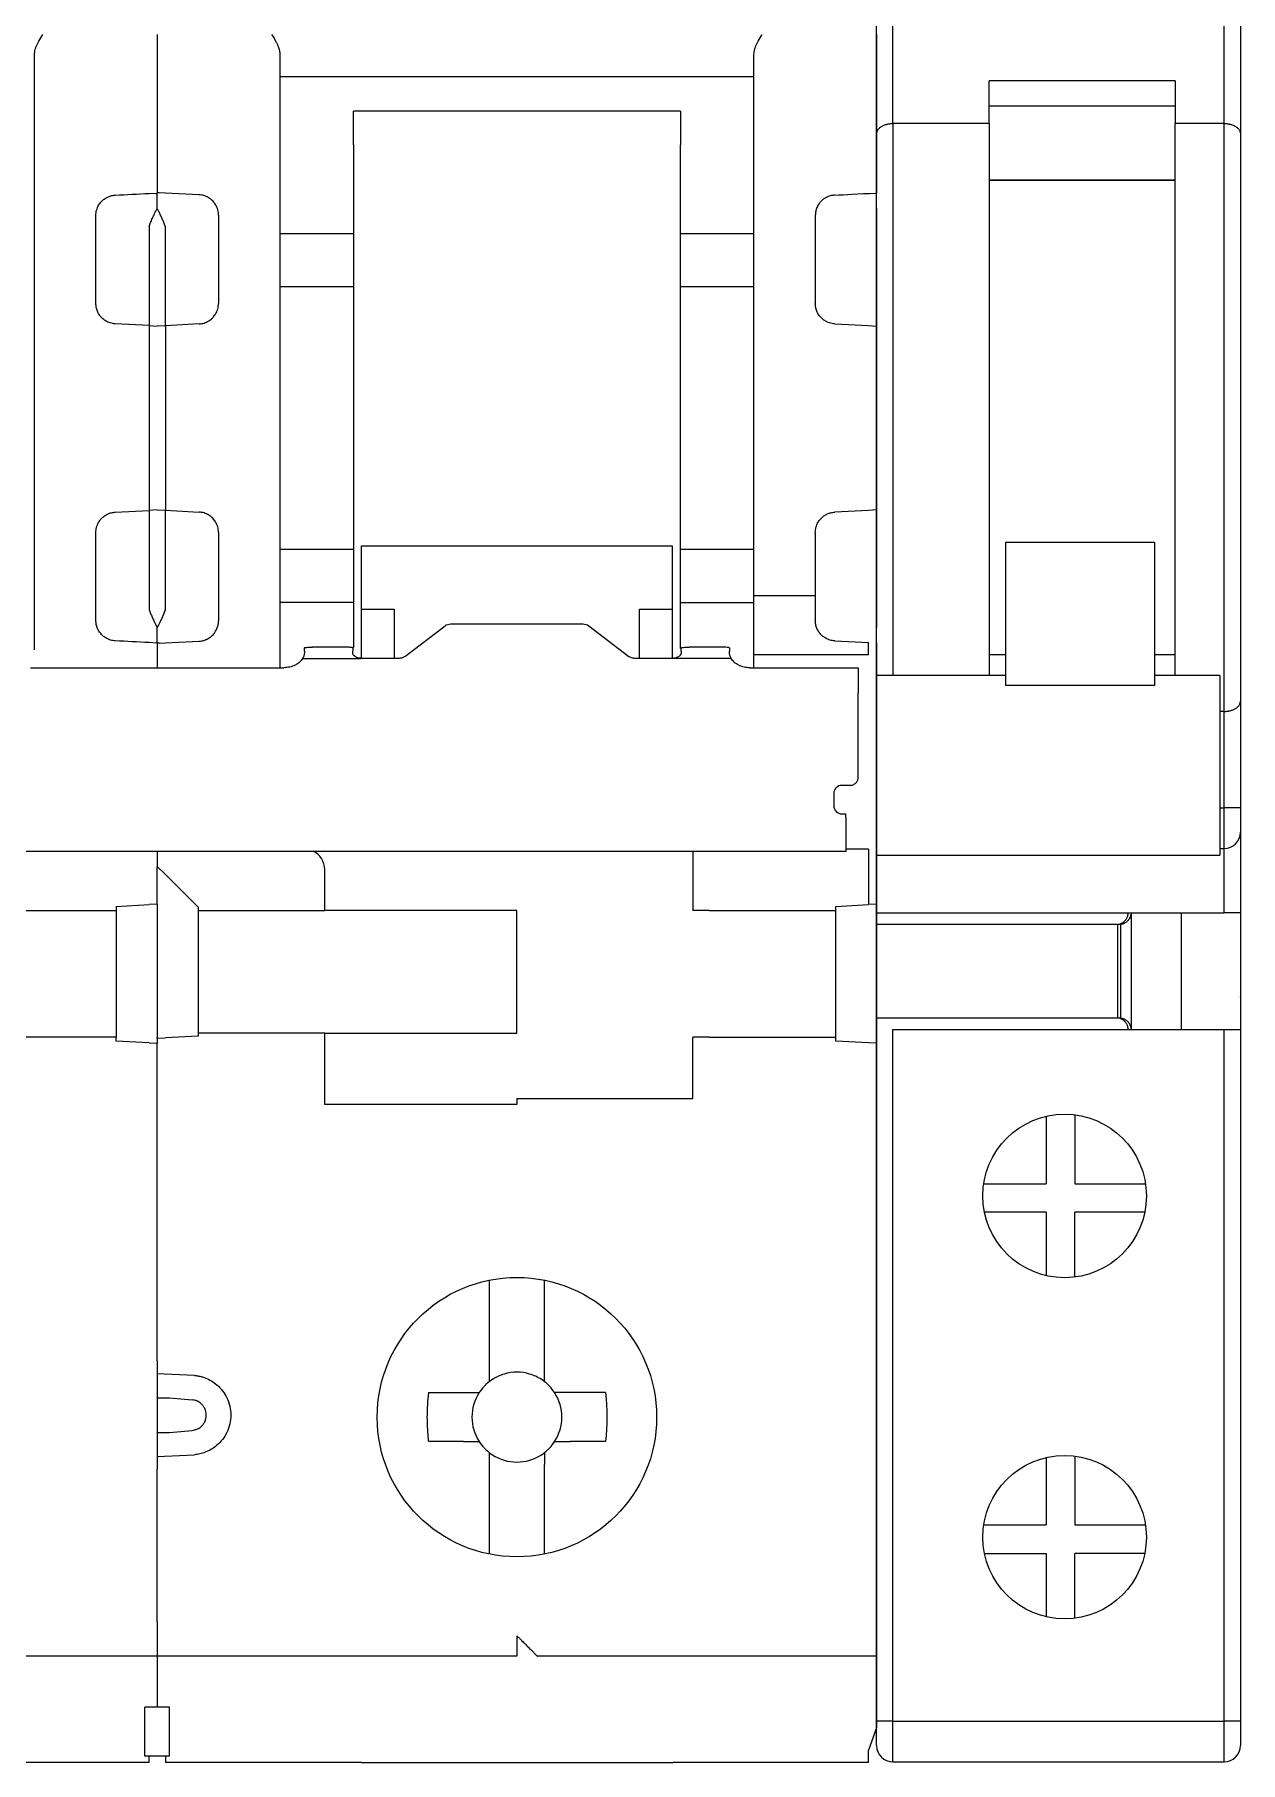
# Model space of a CAD drawing. Header units: millimetres. Extents: x 1359 to 3577, y 1336 to 3557.
# Drawn here: x 2774.3 to 2803.8, y 2687.53 to 2729.81 of the extents above; entities that cross this region are included whole.
import ezdxf

# ---------------------------------------------------------------- set-up
doc = ezdxf.new("R2010")
doc.units = ezdxf.units.MM
doc.layers.add('000-PI-Oprema', color=30, linetype='Continuous', lineweight=5)

msp = doc.modelspace()

# ---------------------------------------------------------------- linework, layer by layer
at = {"layer": '000-PI-Oprema', "color": 0, "linetype": 'ByBlock', "lineweight": 0}
for p, q in [((2794.903, 2727.383), (2794.903, 2753.994)), ((2795.303, 2727.638), (2795.303, 2753.994)), ((2803.403, 2727.638), (2803.403, 2753.994)), ((2803.803, 2753.994), (2803.803, 2727.383)), ((2803.803, 2753.994), (2803.803, 2727.383)), ((2797.653, 2727.638), (2797.653, 2728.679)), ((2802.203, 2728.679), (2797.653, 2728.679)), ((2802.203, 2728.679), (2802.203, 2727.638)), ((2802.203, 2728.063), (2797.653, 2728.063)), ((2794.903, 2714.134), (2794.903, 2727.383)), ((2797.653, 2727.638), (2795.303, 2727.638)), ((2795.303, 2727.638), (2795.303, 2714.134)), ((2797.653, 2727.638), (2797.653, 2714.134)), ((2803.403, 2727.638), (2802.203, 2727.638)), ((2802.203, 2714.134), (2802.203, 2727.638)), ((2803.403, 2713.25), (2803.403, 2727.638)), ((2803.803, 2727.383), (2803.803, 2713.505)), ((2802.203, 2726.25), (2797.653, 2726.25)), ((2802.203, 2726.244), (2797.653, 2726.244)), ((2800.303, 2726.25), (2800.303, 2726.244)), ((2798.053, 2717.385), (2798.053, 2713.887)), ((2801.703, 2717.385), (2798.053, 2717.385)), ((2801.703, 2717.385), (2801.703, 2713.887)), ((2797.653, 2714.644), (2798.053, 2714.644)), ((2798.053, 2714.638), (2797.653, 2714.638)), ((2801.703, 2714.644), (2802.203, 2714.644)), ((2802.203, 2714.638), (2801.703, 2714.638)), ((2794.903, 2688.544), (2794.903, 2714.133)), ((2798.053, 2714.133), (2794.903, 2714.133)), ((2801.703, 2713.887), (2798.053, 2713.887)), ((2803.303, 2714.133), (2801.703, 2714.133)), ((2803.303, 2714.133), (2803.303, 2709.733)), ((2803.803, 2713.505), (2803.803, 2710.894)), ((2803.403, 2713.25), (2803.303, 2713.25)), ((2803.403, 2710.894), (2803.403, 2713.25)), ((2803.303, 2710.894), (2803.403, 2710.894)), ((2803.803, 2710.894), (2803.403, 2710.894)), ((2803.403, 2709.894), (2803.403, 2710.894)), ((2803.803, 2710.894), (2803.803, 2710.294)), ((2803.803, 2710.294), (2803.803, 2708.319)), ((2794.903, 2709.733), (2803.303, 2709.733)), ((2803.303, 2709.894), (2803.403, 2709.894)), ((2803.403, 2708.319), (2803.403, 2709.894)), ((2794.903, 2708.319), (2803.403, 2708.319)), ((2801.129, 2708.319), (2801.129, 2705.469)), ((2802.351, 2708.319), (2802.351, 2705.469)), ((2802.353, 2708.319), (2802.353, 2705.469)), ((2803.803, 2708.319), (2803.403, 2708.319)), ((2803.803, 2708.319), (2803.803, 2705.469)), ((2794.903, 2708.044), (2800.796, 2708.044)), ((2800.796, 2708.044), (2800.867, 2708.044)), ((2800.796, 2708.044), (2800.796, 2705.744)), ((2800.867, 2708.044), (2800.867, 2705.744)), ((2800.882, 2708.044), (2800.867, 2708.044)), ((2800.796, 2705.744), (2794.903, 2705.744)), ((2800.867, 2705.744), (2800.796, 2705.744)), ((2800.882, 2705.744), (2800.867, 2705.744)), ((2795.303, 2705.469), (2803.403, 2705.469)), ((2795.303, 2688.544), (2795.303, 2705.469)), ((2803.403, 2705.469), (2803.803, 2705.469)), ((2803.403, 2688.544), (2803.403, 2705.469)), ((2803.803, 2705.469), (2803.803, 2688.544)), ((2799.052, 2703.342), (2799.052, 2701.694)), ((2799.752, 2703.378), (2799.752, 2701.694)), ((2797.526, 2701.694), (2799.052, 2701.694)), ((2799.752, 2701.694), (2801.481, 2701.694)), ((2799.052, 2700.994), (2797.544, 2700.994)), ((2799.052, 2700.994), (2799.052, 2699.445)), ((2799.752, 2699.41), (2799.752, 2700.994)), ((2801.463, 2700.994), (2799.752, 2700.994)), ((2799.052, 2694.992), (2799.052, 2693.344)), ((2799.752, 2695.028), (2799.752, 2693.344)), ((2797.526, 2693.344), (2799.052, 2693.344)), ((2799.752, 2693.344), (2801.481, 2693.344)), ((2797.544, 2692.644), (2799.052, 2692.644)), ((2799.052, 2692.644), (2799.052, 2691.095)), ((2799.752, 2691.06), (2799.752, 2692.644)), ((2801.463, 2692.644), (2799.752, 2692.644)), ((2794.903, 2687.944), (2794.903, 2688.544)), ((2795.303, 2688.544), (2794.903, 2688.544)), ((2795.303, 2688.544), (2803.403, 2688.544)), ((2795.303, 2687.544), (2795.303, 2688.544)), ((2803.803, 2688.544), (2803.403, 2688.544)), ((2803.403, 2687.544), (2803.403, 2688.544)), ((2803.803, 2688.544), (2803.803, 2687.944)), ((2795.303, 2687.544), (2803.403, 2687.544))]:
    msp.add_line(p, q, dxfattribs=at)
at = {"layer": '000-PI-Oprema', "color": 0, "lineweight": 0}
for p, q in [((2777.303, 2729.814), (2777.303, 2728.572)), ((2777.303, 2728.572), (2777.303, 2725.939)), ((2791.903, 2728.783), (2780.303, 2728.783)), ((2782.103, 2727.113), (2782.103, 2727.937)), ((2790.103, 2727.937), (2782.103, 2727.937)), ((2790.103, 2727.937), (2790.103, 2727.113)), ((2782.103, 2727.113), (2782.103, 2724.948)), ((2790.103, 2724.948), (2790.103, 2727.113)), ((2777.103, 2725.928), (2777.284, 2725.937)), ((2777.349, 2725.938), (2777.32, 2725.939)), ((2777.503, 2725.933), (2777.349, 2725.938)), ((2778.329, 2725.892), (2777.503, 2725.935)), ((2778.329, 2725.892), (2778.329, 2725.886)), ((2794.903, 2725.555), (2794.903, 2722.681)), ((2777.103, 2725.119), (2777.103, 2722.692)), ((2777.503, 2722.69), (2777.503, 2725.121)), ((2780.303, 2724.948), (2782.103, 2724.948)), ((2782.103, 2724.948), (2782.103, 2723.637)), ((2790.103, 2723.637), (2790.103, 2724.948)), ((2790.103, 2724.948), (2791.903, 2724.948)), ((2782.103, 2723.637), (2780.303, 2723.637)), ((2782.103, 2723.637), (2782.103, 2717.225)), ((2790.103, 2717.225), (2790.103, 2723.637)), ((2791.903, 2723.637), (2790.103, 2723.637)), ((2777.103, 2722.692), (2776.277, 2722.735)), ((2777.103, 2722.692), (2777.303, 2722.681)), ((2777.503, 2722.69), (2777.303, 2722.679)), ((2778.329, 2722.733), (2777.503, 2722.69)), ((2793.877, 2722.735), (2794.703, 2722.692)), ((2794.703, 2722.692), (2794.903, 2722.681)), ((2776.277, 2718.128), (2777.103, 2718.171)), ((2777.303, 2718.181), (2777.103, 2718.171)), ((2777.103, 2718.171), (2777.103, 2715.743)), ((2777.303, 2718.183), (2777.503, 2718.173)), ((2777.503, 2718.173), (2778.329, 2718.129)), ((2777.503, 2715.741), (2777.503, 2718.173)), ((2794.703, 2718.171), (2793.877, 2718.128)), ((2794.903, 2718.181), (2794.703, 2718.171)), ((2794.903, 2718.181), (2794.903, 2717.008)), ((2780.303, 2717.225), (2782.103, 2717.225)), ((2782.103, 2717.225), (2782.103, 2715.915)), ((2782.303, 2715.751), (2782.303, 2717.302)), ((2782.303, 2717.302), (2789.903, 2717.302)), ((2789.903, 2717.302), (2789.903, 2715.751)), ((2790.103, 2717.303), (2790.098, 2717.303)), ((2790.103, 2715.915), (2790.103, 2717.225)), ((2790.103, 2717.225), (2791.903, 2717.225)), ((2782.103, 2715.915), (2780.303, 2715.915)), ((2782.103, 2715.915), (2782.103, 2714.811)), ((2790.103, 2714.79), (2790.103, 2715.915)), ((2790.103, 2715.915), (2791.903, 2715.915)), ((2793.403, 2716.081), (2791.903, 2716.081)), ((2782.303, 2715.751), (2783.103, 2715.751)), ((2782.303, 2714.549), (2782.303, 2715.751)), ((2783.103, 2715.751), (2783.103, 2714.549)), ((2789.103, 2715.751), (2789.903, 2715.751)), ((2789.103, 2714.549), (2789.103, 2715.751)), ((2789.903, 2715.751), (2789.903, 2714.549)), ((2783.362, 2714.594), (2784.345, 2715.347)), ((2784.486, 2715.392), (2787.72, 2715.392)), ((2787.862, 2715.347), (2788.845, 2714.594)), ((2777.284, 2714.925), (2777.103, 2714.935)), ((2777.303, 2714.924), (2777.303, 2714.32)), ((2777.349, 2714.924), (2777.503, 2714.929)), ((2777.503, 2714.927), (2778.329, 2714.97)), ((2777.503, 2714.929), (2777.503, 2714.927)), ((2780.303, 2714.602), (2780.303, 2714.32)), ((2780.903, 2714.726), (2780.903, 2714.804)), ((2781.886, 2714.822), (2781.103, 2714.822)), ((2782.086, 2714.804), (2782.086, 2714.726)), ((2790.12, 2714.726), (2790.12, 2714.804)), ((2791.103, 2714.822), (2790.32, 2714.822)), ((2791.303, 2714.804), (2791.303, 2714.726)), ((2791.903, 2714.331), (2791.903, 2714.754)), ((2794.703, 2714.635), (2791.903, 2714.635)), ((2793.877, 2714.978), (2794.703, 2714.935)), ((2774.203, 2714.32), (2780.403, 2714.32)), ((2780.861, 2714.549), (2782.286, 2714.549)), ((2783.22, 2714.549), (2782.286, 2714.549)), ((2789.92, 2714.549), (2788.986, 2714.549)), ((2791.345, 2714.549), (2789.92, 2714.549)), ((2791.803, 2714.32), (2794.453, 2714.32)), ((2794.453, 2714.32), (2794.453, 2713.707)), ((2794.453, 2711.641), (2794.453, 2713.05)), ((2793.853, 2711.242), (2793.853, 2710.944)), ((2794.253, 2711.442), (2794.053, 2711.442)), ((2794.903, 2711.048), (2794.903, 2710.881)), ((2794.053, 2710.744), (2794.153, 2710.744)), ((2794.153, 2710.655), (2794.153, 2710.744)), ((2794.903, 2710.731), (2794.903, 2708.534)), ((2764.553, 2709.834), (2790.053, 2709.834)), ((2777.303, 2709.834), (2777.303, 2709.457)), ((2790.053, 2709.833), (2794.154, 2709.833)), ((2790.403, 2709.833), (2790.403, 2708.381)), ((2794.703, 2709.881), (2794.153, 2709.881)), ((2794.703, 2709.881), (2794.703, 2708.523)), ((2777.303, 2709.457), (2777.503, 2709.257)), ((2777.303, 2708.534), (2777.303, 2709.457)), ((2777.503, 2709.257), (2778.303, 2708.457)), ((2781.403, 2708.381), (2781.403, 2709.381)), ((2773.203, 2708.381), (2776.303, 2708.381)), ((2776.303, 2708.481), (2777.103, 2708.523)), ((2776.303, 2708.481), (2776.303, 2708.381)), ((2776.303, 2708.381), (2776.303, 2705.281)), ((2777.303, 2708.534), (2777.103, 2708.523)), ((2777.303, 2708.534), (2777.303, 2705.281)), ((2778.303, 2708.457), (2778.303, 2708.381)), ((2778.303, 2708.381), (2781.403, 2708.381)), ((2778.303, 2708.381), (2778.303, 2705.381)), ((2781.803, 2708.381), (2781.403, 2708.381)), ((2786.103, 2708.381), (2781.803, 2708.381)), ((2786.103, 2705.381), (2786.103, 2708.381)), ((2790.803, 2708.381), (2790.403, 2708.381)), ((2790.803, 2708.381), (2793.903, 2708.381)), ((2793.903, 2708.481), (2794.703, 2708.523)), ((2793.903, 2708.381), (2793.903, 2708.481)), ((2793.903, 2705.281), (2793.903, 2708.381)), ((2794.903, 2708.534), (2794.703, 2708.523)), ((2794.903, 2708.534), (2794.903, 2705.129)), ((2803.808, 2706.268), (2803.803, 2706.273)), ((2794.908, 2706.081), (2794.903, 2706.081)), ((2776.303, 2705.281), (2773.203, 2705.281)), ((2776.303, 2705.181), (2776.303, 2705.281)), ((2777.303, 2705.253), (2777.303, 2705.281)), ((2778.303, 2705.305), (2777.503, 2705.263)), ((2778.303, 2705.381), (2778.303, 2705.305)), ((2781.403, 2705.381), (2778.303, 2705.381)), ((2781.403, 2703.631), (2781.403, 2705.381)), ((2781.403, 2705.381), (2781.803, 2705.381)), ((2781.803, 2705.381), (2786.103, 2705.381)), ((2790.803, 2705.281), (2790.403, 2705.281)), ((2790.403, 2703.781), (2790.403, 2705.281)), ((2790.803, 2705.281), (2793.903, 2705.281)), ((2793.903, 2705.181), (2793.903, 2705.281)), ((2777.103, 2705.139), (2776.303, 2705.181)), ((2777.103, 2705.139), (2777.303, 2705.129)), ((2777.303, 2705.253), (2777.503, 2705.263)), ((2777.303, 2705.253), (2777.303, 2705.129)), ((2777.303, 2697.358), (2777.303, 2705.129)), ((2794.703, 2705.139), (2793.903, 2705.181)), ((2794.903, 2705.129), (2794.703, 2705.139)), ((2794.903, 2705.129), (2794.903, 2690.981)), ((2786.103, 2703.631), (2781.403, 2703.631)), ((2786.103, 2703.781), (2786.103, 2703.631)), ((2786.103, 2703.781), (2790.403, 2703.781)), ((2794.903, 2701.481), (2794.908, 2701.481)), ((2803.803, 2701.263), (2803.808, 2701.268)), ((2785.428, 2699.332), (2785.428, 2699.257)), ((2785.428, 2699.257), (2785.428, 2697.138)), ((2786.778, 2699.257), (2786.778, 2699.332)), ((2786.778, 2696.85), (2786.778, 2699.257)), ((2777.303, 2697.358), (2777.303, 2694.705)), ((2778.213, 2697.003), (2777.303, 2697.041)), ((2777.603, 2696.454), (2778.161, 2696.405)), ((2783.939, 2696.581), (2784.797, 2696.581)), ((2788.267, 2696.581), (2787.409, 2696.581)), ((2777.603, 2695.609), (2778.161, 2695.658)), ((2784.797, 2695.381), (2783.939, 2695.381)), ((2788.267, 2695.381), (2787.409, 2695.381)), ((2777.303, 2695.022), (2778.213, 2695.06)), ((2777.303, 2690.981), (2777.303, 2694.705)), ((2785.428, 2694.825), (2785.428, 2692.705)), ((2786.778, 2692.705), (2786.778, 2694.825)), ((2785.428, 2692.705), (2785.428, 2692.631)), ((2786.778, 2692.631), (2786.778, 2692.705)), ((2777.303, 2690.981), (2777.303, 2688.881)), ((2794.903, 2690.981), (2794.903, 2688.381)), ((2777.303, 2690.131), (2769.003, 2690.131)), ((2786.103, 2690.131), (2777.303, 2690.131)), ((2794.903, 2690.131), (2786.603, 2690.131)), ((2777.603, 2688.881), (2777.003, 2688.881)), ((2794.903, 2688.381), (2794.703, 2687.831)), ((2777.103, 2687.531), (2772.323, 2687.531)), ((2777.103, 2687.681), (2777.003, 2687.681)), ((2777.503, 2687.681), (2777.103, 2687.681)), ((2777.603, 2687.681), (2777.503, 2687.681)), ((2782.303, 2687.531), (2777.503, 2687.531)), ((2782.303, 2687.531), (2789.923, 2687.531)), ((2794.703, 2687.531), (2789.923, 2687.531))]:
    msp.add_line(p, q, dxfattribs=at)
at = {"layer": '000-PI-Oprema', "color": 0, "linetype": 'ByBlock', "lineweight": 0}
for centre in [(2799.503, 2701.394), (2799.503, 2693.044)]:
    msp.add_circle(centre, 2, dxfattribs=at)
at = {"layer": '000-PI-Oprema', "color": 0, "lineweight": 0}
msp.add_circle((2786.103, 2695.981), 3.418, dxfattribs=at)
at = {"layer": '000-PI-Oprema', "color": 0, "linetype": 'ByBlock', "lineweight": 0}
for centre, start, end in [((2803.403, 2710.294), 270, 0), ((2795.303, 2687.944), 180, 270), ((2803.403, 2687.944), 270, 0)]:
    msp.add_arc(centre, 0.4, start, end, dxfattribs=at)
at = {"layer": '000-PI-Oprema', "color": 0, "lineweight": 0}
for centre, radius, start, end in [((2780.903, 2709.381), 0.5, 0, 64.7859), ((2786.103, 2695.981), 1.1, 123.0557, 133.0681), ((2786.103, 2695.981), 1.1, 46.9319, 56.9443), ((2786.103, 2695.981), 1.1, 136.9319, 146.9443), ((2786.103, 2695.981), 1.1, 135, 136.9319), ((2786.103, 2695.981), 1.1, 133.0681, 135), ((2786.103, 2695.981), 1.1, 45, 46.9319), ((2786.103, 2695.981), 1.1, 43.0681, 45), ((2786.103, 2695.981), 1.1, 33.0557, 43.0681), ((2786.103, 2695.981), 1.1, 213.0557, 223.0681), ((2786.103, 2695.981), 1.1, 223.0681, 225), ((2786.103, 2695.981), 1.1, 225, 226.9319), ((2786.103, 2695.981), 1.1, 226.9319, 236.9443), ((2786.103, 2695.981), 1.1, 303.0557, 313.0681), ((2786.103, 2695.981), 1.1, 313.0681, 315), ((2786.103, 2695.981), 1.1, 315, 316.9319), ((2786.103, 2695.981), 1.1, 316.9319, 326.9443)]:
    msp.add_arc(centre, radius, start, end, dxfattribs=at)
for points, knots in [([(2774.303, 2729.324), (2774.304, 2729.345), (2774.306, 2729.389), (2774.321, 2729.455), (2774.342, 2729.521), (2774.372, 2729.588), (2774.423, 2729.687), (2774.47, 2729.762), (2774.503, 2729.814)], [0, 0, 0, 0, 0.117446, 0.242847, 0.378002, 0.506391, 0.652474, 1, 1, 1, 1]), ([(2780.103, 2729.814), (2780.137, 2729.761), (2780.184, 2729.687), (2780.235, 2729.587), (2780.269, 2729.51), (2780.296, 2729.423), (2780.301, 2729.356), (2780.303, 2729.324)], [0, 0, 0, 0, 0.350596, 0.493868, 0.625405, 0.821427, 1, 1, 1, 1]), ([(2791.903, 2729.324), (2791.904, 2729.345), (2791.906, 2729.389), (2791.921, 2729.455), (2791.942, 2729.521), (2791.971, 2729.588), (2792.023, 2729.687), (2792.07, 2729.762), (2792.103, 2729.814)], [0, 0, 0, 0, 0.117336, 0.242611, 0.377617, 0.505972, 0.652001, 1, 1, 1, 1]), ([(2794.903, 2729.814), (2794.903, 2729.782), (2794.903, 2729.718), (2794.903, 2729.622), (2794.903, 2729.527), (2794.903, 2729.4), (2794.903, 2729.244), (2794.903, 2729.067), (2794.903, 2728.907), (2794.903, 2728.77), (2794.903, 2728.655), (2794.903, 2728.6), (2794.903, 2728.572)], [0, 0, 0, 0, 0.061391, 0.122427, 0.18342, 0.24468, 0.372209, 0.500076, 0.627605, 0.755472, 0.877481, 1, 1, 1, 1]), ([(2774.303, 2729.17), (2774.303, 2729.18), (2774.303, 2729.199), (2774.303, 2729.235), (2774.303, 2729.277), (2774.303, 2729.308), (2774.303, 2729.324)], [0, 0, 0, 0, 0.251193, 0.5, 0.748807, 1, 1, 1, 1]), ([(2774.303, 2726.108), (2774.303, 2726.192), (2774.303, 2726.358), (2774.303, 2726.6), (2774.303, 2726.835), (2774.303, 2727.062), (2774.303, 2727.282), (2774.303, 2727.495), (2774.303, 2727.701), (2774.303, 2727.965), (2774.303, 2728.274), (2774.303, 2728.61), (2774.303, 2728.914), (2774.303, 2729.085), (2774.303, 2729.17)], [0, 0, 0, 0, 0.062754, 0.125301, 0.187708, 0.250043, 0.312375, 0.374772, 0.437302, 0.500033, 0.625237, 0.749935, 0.874674, 1, 1, 1, 1]), ([(2780.303, 2729.324), (2780.303, 2729.308), (2780.303, 2729.277), (2780.303, 2729.235), (2780.303, 2729.199), (2780.303, 2729.18), (2780.303, 2729.17)], [0, 0, 0, 0, 0.251193, 0.5, 0.748807, 1, 1, 1, 1]), ([(2780.303, 2729.17), (2780.303, 2729.13), (2780.303, 2729.049), (2780.303, 2728.918), (2780.303, 2728.778), (2780.303, 2728.631), (2780.303, 2728.475), (2780.303, 2728.31), (2780.303, 2728.138), (2780.303, 2727.897), (2780.303, 2727.578), (2780.303, 2727.167), (2780.303, 2726.73), (2780.303, 2726.417), (2780.303, 2726.26)], [0, 0, 0, 0, 0.062736, 0.125281, 0.187695, 0.250043, 0.312387, 0.374792, 0.437318, 0.500031, 0.625212, 0.749931, 0.874692, 1, 1, 1, 1]), ([(2791.903, 2729.17), (2791.903, 2729.18), (2791.903, 2729.199), (2791.903, 2729.235), (2791.903, 2729.277), (2791.903, 2729.308), (2791.903, 2729.324)], [0, 0, 0, 0, 0.251193, 0.5, 0.748807, 1, 1, 1, 1]), ([(2791.903, 2726.108), (2791.903, 2726.192), (2791.903, 2726.358), (2791.903, 2726.6), (2791.903, 2726.835), (2791.903, 2727.062), (2791.903, 2727.282), (2791.903, 2727.495), (2791.903, 2727.701), (2791.903, 2727.965), (2791.903, 2728.274), (2791.903, 2728.61), (2791.903, 2728.914), (2791.903, 2729.085), (2791.903, 2729.17)], [0, 0, 0, 0, 0.062754, 0.125301, 0.187708, 0.250043, 0.312375, 0.374772, 0.437302, 0.500033, 0.625237, 0.749935, 0.874674, 1, 1, 1, 1]), ([(2794.903, 2728.572), (2794.903, 2728.536), (2794.903, 2728.462), (2794.903, 2728.342), (2794.903, 2728.216), (2794.903, 2728.082), (2794.903, 2727.94), (2794.903, 2727.791), (2794.903, 2727.635), (2794.903, 2727.417), (2794.903, 2727.129), (2794.903, 2726.756), (2794.903, 2726.361), (2794.903, 2726.079), (2794.903, 2725.937)], [0, 0, 0, 0, 0.062728, 0.125272, 0.18769, 0.250045, 0.312396, 0.374803, 0.437328, 0.500029, 0.625194, 0.749922, 0.874696, 1, 1, 1, 1]), ([(2774.303, 2724.715), (2774.303, 2724.786), (2774.303, 2724.928), (2774.303, 2725.136), (2774.303, 2725.34), (2774.303, 2725.539), (2774.303, 2725.734), (2774.303, 2725.924), (2774.303, 2726.047), (2774.303, 2726.108)], [0, 0, 0, 0, 0.143512, 0.28637, 0.428834, 0.571166, 0.71363, 0.856488, 1, 1, 1, 1]), ([(2780.303, 2726.26), (2780.303, 2726.196), (2780.303, 2726.069), (2780.303, 2725.87), (2780.303, 2725.668), (2780.303, 2725.46), (2780.303, 2725.248), (2780.303, 2725.031), (2780.303, 2724.809), (2780.303, 2724.658), (2780.303, 2724.583)], [0, 0, 0, 0, 0.12575, 0.250858, 0.375537, 0.5, 0.624463, 0.749142, 0.87425, 1, 1, 1, 1]), ([(2791.903, 2724.715), (2791.903, 2724.786), (2791.903, 2724.928), (2791.903, 2725.136), (2791.903, 2725.34), (2791.903, 2725.539), (2791.903, 2725.734), (2791.903, 2725.924), (2791.903, 2726.047), (2791.903, 2726.108)], [0, 0, 0, 0, 0.143512, 0.28637, 0.428834, 0.571166, 0.71363, 0.856488, 1, 1, 1, 1]), ([(2775.803, 2725.385), (2775.804, 2725.408), (2775.806, 2725.453), (2775.82, 2725.519), (2775.846, 2725.593), (2775.888, 2725.671), (2775.951, 2725.745), (2776.025, 2725.804), (2776.105, 2725.847), (2776.19, 2725.876), (2776.248, 2725.882), (2776.277, 2725.885)], [0, 0, 0, 0, 0.093221, 0.185813, 0.279137, 0.41434, 0.546905, 0.668022, 0.785627, 0.893606, 1, 1, 1, 1]), ([(2778.803, 2725.394), (2778.802, 2725.417), (2778.801, 2725.462), (2778.786, 2725.528), (2778.761, 2725.601), (2778.718, 2725.678), (2778.649, 2725.76), (2778.557, 2725.829), (2778.445, 2725.878), (2778.367, 2725.888), (2778.329, 2725.892)], [0, 0, 0, 0, 0.092601, 0.18543, 0.278489, 0.413813, 0.545287, 0.709927, 0.860804, 1, 1, 1, 1]), ([(2793.877, 2725.885), (2793.859, 2725.883), (2793.821, 2725.88), (2793.765, 2725.867), (2793.71, 2725.848), (2793.655, 2725.821), (2793.603, 2725.787), (2793.548, 2725.74), (2793.49, 2725.673), (2793.441, 2725.586), (2793.409, 2725.487), (2793.405, 2725.419), (2793.403, 2725.385)], [0, 0, 0, 0, 0.067869, 0.138425, 0.211987, 0.288836, 0.369219, 0.453352, 0.573685, 0.721104, 0.860335, 1, 1, 1, 1]), ([(2777.103, 2725.119), (2777.116, 2725.151), (2777.143, 2725.22), (2777.189, 2725.326), (2777.243, 2725.442), (2777.282, 2725.516), (2777.303, 2725.555)], [0, 0, 0, 0, 0.193415, 0.424448, 0.693252, 1, 1, 1, 1]), ([(2777.503, 2725.121), (2777.491, 2725.153), (2777.465, 2725.216), (2777.426, 2725.307), (2777.386, 2725.394), (2777.345, 2725.478), (2777.317, 2725.53), (2777.303, 2725.556)], [0, 0, 0, 0, 0.194202, 0.390464, 0.589612, 0.792498, 1, 1, 1, 1]), ([(2793.403, 2725.385), (2793.403, 2725.32), (2793.403, 2725.188), (2793.403, 2724.987), (2793.403, 2724.85), (2793.403, 2724.782)], [0, 0, 0, 0, 0.333419, 0.666581, 1, 1, 1, 1]), ([(2774.303, 2716.148), (2774.303, 2716.262), (2774.303, 2716.49), (2774.303, 2716.835), (2774.303, 2717.183), (2774.303, 2717.533), (2774.303, 2717.887), (2774.303, 2718.484), (2774.303, 2719.331), (2774.303, 2720.431), (2774.303, 2721.531), (2774.303, 2722.498), (2774.303, 2723.33), (2774.303, 2724.03), (2774.303, 2724.486), (2774.303, 2724.715)], [0, 0, 0, 0, 0.041431, 0.082793, 0.124119, 0.165441, 0.206793, 0.248207, 0.374079, 0.500012, 0.625883, 0.751817, 0.834548, 0.917188, 1, 1, 1, 1]), ([(2791.903, 2716.148), (2791.903, 2716.262), (2791.903, 2716.49), (2791.903, 2716.835), (2791.903, 2717.183), (2791.903, 2717.533), (2791.903, 2717.887), (2791.903, 2718.484), (2791.903, 2719.331), (2791.903, 2720.431), (2791.903, 2721.531), (2791.903, 2722.498), (2791.903, 2723.33), (2791.903, 2724.03), (2791.903, 2724.486), (2791.903, 2724.715)], [0, 0, 0, 0, 0.041431, 0.082793, 0.124119, 0.165441, 0.206793, 0.248207, 0.374079, 0.500012, 0.625883, 0.751817, 0.834548, 0.917188, 1, 1, 1, 1]), ([(2793.403, 2724.782), (2793.403, 2724.68), (2793.403, 2724.477), (2793.403, 2724.17), (2793.403, 2723.86), (2793.403, 2723.548), (2793.403, 2723.339), (2793.403, 2723.234)], [0, 0, 0, 0, 0.200123, 0.400061, 0.599939, 0.799877, 1, 1, 1, 1]), ([(2780.303, 2724.583), (2780.303, 2724.472), (2780.303, 2724.25), (2780.303, 2723.915), (2780.303, 2723.577), (2780.303, 2723.237), (2780.303, 2722.895), (2780.303, 2722.316), (2780.303, 2721.496), (2780.303, 2720.431), (2780.303, 2719.367), (2780.303, 2718.431), (2780.303, 2717.625), (2780.303, 2716.946), (2780.303, 2716.502), (2780.303, 2716.28)], [0, 0, 0, 0, 0.041447, 0.082829, 0.124176, 0.16552, 0.206891, 0.248321, 0.374134, 0.500011, 0.625824, 0.751702, 0.834467, 0.91715, 1, 1, 1, 1]), ([(2776.277, 2722.735), (2776.256, 2722.737), (2776.214, 2722.74), (2776.153, 2722.756), (2776.085, 2722.782), (2776.012, 2722.824), (2775.94, 2722.887), (2775.88, 2722.961), (2775.837, 2723.046), (2775.808, 2723.138), (2775.805, 2723.202), (2775.803, 2723.234)], [0, 0, 0, 0, 0.082209, 0.16366, 0.245689, 0.369303, 0.493372, 0.618767, 0.744744, 0.872104, 1, 1, 1, 1]), ([(2778.329, 2722.733), (2778.35, 2722.735), (2778.391, 2722.739), (2778.451, 2722.754), (2778.51, 2722.776), (2778.566, 2722.806), (2778.618, 2722.842), (2778.677, 2722.897), (2778.739, 2722.978), (2778.792, 2723.095), (2778.799, 2723.185), (2778.803, 2723.232)], [0, 0, 0, 0, 0.080411, 0.161533, 0.243405, 0.326066, 0.409552, 0.493901, 0.642123, 0.810797, 1, 1, 1, 1]), ([(2793.877, 2722.735), (2793.856, 2722.737), (2793.814, 2722.74), (2793.753, 2722.756), (2793.685, 2722.782), (2793.612, 2722.824), (2793.54, 2722.887), (2793.48, 2722.961), (2793.437, 2723.046), (2793.408, 2723.138), (2793.405, 2723.202), (2793.403, 2723.234)], [0, 0, 0, 0, 0.082209, 0.16366, 0.245689, 0.369303, 0.493372, 0.618767, 0.744744, 0.872104, 1, 1, 1, 1]), ([(2777.103, 2722.692), (2777.103, 2722.585), (2777.103, 2722.371), (2777.103, 2722.049), (2777.103, 2721.727), (2777.103, 2721.404), (2777.103, 2721.08), (2777.103, 2720.756), (2777.103, 2720.35), (2777.103, 2719.863), (2777.103, 2719.297), (2777.103, 2718.732), (2777.103, 2718.358), (2777.103, 2718.171)], [0, 0, 0, 0, 0.071556, 0.142997, 0.214365, 0.285706, 0.357065, 0.428486, 0.500013, 0.625062, 0.749916, 0.874816, 1, 1, 1, 1]), ([(2794.903, 2722.681), (2794.903, 2722.575), (2794.903, 2722.363), (2794.903, 2722.043), (2794.903, 2721.722), (2794.903, 2721.4), (2794.903, 2721.078), (2794.903, 2720.755), (2794.903, 2720.351), (2794.903, 2719.866), (2794.903, 2719.301), (2794.903, 2718.739), (2794.903, 2718.367), (2794.903, 2718.181)], [0, 0, 0, 0, 0.071572, 0.143012, 0.214372, 0.285701, 0.357051, 0.428472, 0.500015, 0.625079, 0.749917, 0.8748, 1, 1, 1, 1]), ([(2775.803, 2717.628), (2775.804, 2717.65), (2775.805, 2717.692), (2775.818, 2717.755), (2775.841, 2717.826), (2775.88, 2717.901), (2775.94, 2717.976), (2776.012, 2718.038), (2776.094, 2718.085), (2776.183, 2718.118), (2776.246, 2718.124), (2776.277, 2718.128)], [0, 0, 0, 0, 0.085573, 0.170275, 0.255463, 0.381339, 0.506835, 0.630803, 0.754517, 0.877108, 1, 1, 1, 1]), ([(2778.803, 2717.63), (2778.802, 2717.654), (2778.8, 2717.702), (2778.785, 2717.77), (2778.762, 2717.831), (2778.734, 2717.886), (2778.701, 2717.934), (2778.649, 2717.995), (2778.569, 2718.06), (2778.453, 2718.114), (2778.37, 2718.124), (2778.329, 2718.129)], [0, 0, 0, 0, 0.097376, 0.189595, 0.276665, 0.358598, 0.435408, 0.507112, 0.674555, 0.83875, 1, 1, 1, 1]), ([(2793.403, 2717.628), (2793.404, 2717.65), (2793.405, 2717.692), (2793.418, 2717.755), (2793.441, 2717.826), (2793.48, 2717.901), (2793.54, 2717.976), (2793.612, 2718.038), (2793.694, 2718.085), (2793.783, 2718.118), (2793.846, 2718.124), (2793.877, 2718.128)], [0, 0, 0, 0, 0.085573, 0.170275, 0.255463, 0.381339, 0.506835, 0.630803, 0.754517, 0.877108, 1, 1, 1, 1]), ([(2793.403, 2717.628), (2793.403, 2717.524), (2793.403, 2717.314), (2793.403, 2717.002), (2793.403, 2716.693), (2793.403, 2716.385), (2793.403, 2716.182), (2793.403, 2716.081)], [0, 0, 0, 0, 0.200123, 0.400061, 0.599939, 0.799877, 1, 1, 1, 1]), ([(2794.903, 2717.031), (2794.903, 2717.017), (2794.903, 2716.989), (2794.903, 2716.767), (2794.903, 2716.419), (2794.903, 2715.962), (2794.903, 2715.579), (2794.903, 2715.308)], [0, 0, 0, 0, 0.201961, 0.403921, 0.605881, 0.807842, 1, 1, 1, 1]), ([(2780.303, 2716.28), (2780.303, 2716.204), (2780.303, 2716.053), (2780.303, 2715.832), (2780.303, 2715.615), (2780.303, 2715.403), (2780.303, 2715.195), (2780.303, 2714.992), (2780.303, 2714.794), (2780.303, 2714.666), (2780.303, 2714.602)], [0, 0, 0, 0, 0.12575, 0.250858, 0.375537, 0.5, 0.624463, 0.749142, 0.87425, 1, 1, 1, 1]), ([(2774.303, 2714.754), (2774.303, 2714.816), (2774.303, 2714.938), (2774.303, 2715.128), (2774.303, 2715.323), (2774.303, 2715.522), (2774.303, 2715.726), (2774.303, 2715.935), (2774.303, 2716.077), (2774.303, 2716.148)], [0, 0, 0, 0, 0.143512, 0.28637, 0.428834, 0.571166, 0.71363, 0.856488, 1, 1, 1, 1]), ([(2791.903, 2714.754), (2791.903, 2714.816), (2791.903, 2714.938), (2791.903, 2715.128), (2791.903, 2715.323), (2791.903, 2715.522), (2791.903, 2715.726), (2791.903, 2715.935), (2791.903, 2716.077), (2791.903, 2716.148)], [0, 0, 0, 0, 0.143512, 0.28637, 0.428834, 0.571166, 0.71363, 0.856488, 1, 1, 1, 1]), ([(2793.403, 2716.081), (2793.403, 2716.012), (2793.403, 2715.876), (2793.403, 2715.674), (2793.403, 2715.543), (2793.403, 2715.477)], [0, 0, 0, 0, 0.333419, 0.666581, 1, 1, 1, 1]), ([(2776.277, 2714.978), (2776.258, 2714.98), (2776.219, 2714.983), (2776.163, 2714.996), (2776.097, 2715.02), (2776.025, 2715.058), (2775.951, 2715.118), (2775.888, 2715.192), (2775.841, 2715.279), (2775.809, 2715.376), (2775.805, 2715.443), (2775.803, 2715.477)], [0, 0, 0, 0, 0.070996, 0.142095, 0.214573, 0.332083, 0.453298, 0.585758, 0.72107, 0.860537, 1, 1, 1, 1]), ([(2777.103, 2715.743), (2777.116, 2715.712), (2777.141, 2715.648), (2777.18, 2715.557), (2777.22, 2715.47), (2777.261, 2715.386), (2777.289, 2715.334), (2777.303, 2715.308)], [0, 0, 0, 0, 0.1942, 0.390457, 0.5896, 0.792488, 1, 1, 1, 1]), ([(2777.503, 2715.741), (2777.491, 2715.71), (2777.463, 2715.641), (2777.417, 2715.535), (2777.363, 2715.419), (2777.324, 2715.345), (2777.303, 2715.306)], [0, 0, 0, 0, 0.193384, 0.424408, 0.693222, 1, 1, 1, 1]), ([(2778.329, 2714.97), (2778.348, 2714.972), (2778.385, 2714.975), (2778.442, 2714.988), (2778.497, 2715.008), (2778.552, 2715.035), (2778.604, 2715.069), (2778.662, 2715.118), (2778.725, 2715.192), (2778.772, 2715.285), (2778.799, 2715.382), (2778.802, 2715.439), (2778.803, 2715.468)], [0, 0, 0, 0, 0.068374, 0.139376, 0.213318, 0.290476, 0.371092, 0.45538, 0.587276, 0.76147, 0.88059, 1, 1, 1, 1]), ([(2793.877, 2714.978), (2793.858, 2714.98), (2793.819, 2714.983), (2793.763, 2714.996), (2793.697, 2715.02), (2793.625, 2715.058), (2793.551, 2715.118), (2793.488, 2715.192), (2793.441, 2715.279), (2793.409, 2715.376), (2793.405, 2715.443), (2793.403, 2715.477)], [0, 0, 0, 0, 0.070997, 0.142096, 0.214572, 0.332081, 0.453288, 0.585757, 0.721078, 0.860541, 1, 1, 1, 1]), ([(2780.903, 2714.676), (2780.902, 2714.667), (2780.901, 2714.65), (2780.893, 2714.619), (2780.881, 2714.586), (2780.868, 2714.561), (2780.861, 2714.549)], [0, 0, 0, 0, 0.256458, 0.506841, 0.753776, 1, 1, 1, 1]), ([(2780.903, 2714.804), (2780.903, 2714.809), (2780.924, 2714.814), (2780.998, 2714.82), (2781.051, 2714.822), (2781.103, 2714.822)], [0, 0, 0, 0, 0.5, 0.5, 1, 1, 1, 1]), ([(2782.086, 2714.804), (2782.085, 2714.806), (2782.084, 2714.808), (2782.072, 2714.811), (2782.054, 2714.814), (2782.02, 2714.818), (2781.965, 2714.821), (2781.913, 2714.822), (2781.886, 2714.822)], [0, 0, 0, 0, 0.128148, 0.251094, 0.373747, 0.501054, 0.748354, 1, 1, 1, 1]), ([(2782.286, 2714.549), (2782.272, 2714.55), (2782.246, 2714.551), (2782.207, 2714.56), (2782.172, 2714.574), (2782.133, 2714.599), (2782.093, 2714.636), (2782.089, 2714.662), (2782.086, 2714.676)], [0, 0, 0, 0, 0.128818, 0.251822, 0.37424, 0.501366, 0.746636, 1, 1, 1, 1]), ([(2783.362, 2714.594), (2783.352, 2714.587), (2783.332, 2714.574), (2783.297, 2714.56), (2783.26, 2714.551), (2783.234, 2714.55), (2783.22, 2714.549)], [0, 0, 0, 0, 0.25487, 0.5, 0.74513, 1, 1, 1, 1]), ([(2788.986, 2714.549), (2788.973, 2714.55), (2788.946, 2714.551), (2788.909, 2714.56), (2788.874, 2714.574), (2788.855, 2714.587), (2788.845, 2714.594)], [0, 0, 0, 0, 0.25487, 0.5, 0.74513, 1, 1, 1, 1]), ([(2790.12, 2714.676), (2790.12, 2714.669), (2790.118, 2714.657), (2790.107, 2714.635), (2790.089, 2714.613), (2790.056, 2714.586), (2790.001, 2714.556), (2789.947, 2714.552), (2789.92, 2714.549)], [0, 0, 0, 0, 0.130698, 0.254597, 0.376443, 0.501216, 0.749391, 1, 1, 1, 1]), ([(2790.12, 2714.804), (2790.12, 2714.809), (2790.142, 2714.814), (2790.216, 2714.82), (2790.268, 2714.822), (2790.32, 2714.822)], [0, 0, 0, 0, 0.5, 0.5, 1, 1, 1, 1]), ([(2791.303, 2714.804), (2791.303, 2714.806), (2791.301, 2714.808), (2791.29, 2714.811), (2791.271, 2714.814), (2791.238, 2714.818), (2791.183, 2714.821), (2791.13, 2714.822), (2791.103, 2714.822)], [0, 0, 0, 0, 0.128148, 0.251094, 0.373747, 0.501054, 0.748354, 1, 1, 1, 1]), ([(2791.345, 2714.549), (2791.339, 2714.561), (2791.326, 2714.586), (2791.313, 2714.619), (2791.305, 2714.65), (2791.304, 2714.667), (2791.303, 2714.676)], [0, 0, 0, 0, 0.246224, 0.493159, 0.743542, 1, 1, 1, 1]), ([(2794.903, 2714.926), (2794.903, 2714.854), (2794.903, 2714.712), (2794.903, 2714.505), (2794.903, 2714.304), (2794.903, 2714.109), (2794.903, 2713.92), (2794.903, 2713.738), (2794.903, 2713.561), (2794.903, 2713.335), (2794.903, 2713.068), (2794.903, 2712.778), (2794.903, 2712.515), (2794.903, 2712.365), (2794.903, 2712.29)], [0, 0, 0, 0, 0.062728, 0.125272, 0.18769, 0.250045, 0.312396, 0.374803, 0.437328, 0.500029, 0.625194, 0.749922, 0.874696, 1, 1, 1, 1]), ([(2780.861, 2714.549), (2780.85, 2714.532), (2780.829, 2714.499), (2780.786, 2714.454), (2780.735, 2714.415), (2780.659, 2714.37), (2780.548, 2714.329), (2780.452, 2714.323), (2780.403, 2714.32)], [0, 0, 0, 0, 0.126929, 0.250928, 0.374602, 0.500576, 0.748126, 1, 1, 1, 1]), ([(2791.803, 2714.32), (2791.779, 2714.32), (2791.731, 2714.322), (2791.66, 2714.334), (2791.592, 2714.354), (2791.508, 2714.39), (2791.414, 2714.451), (2791.368, 2714.516), (2791.345, 2714.549)], [0, 0, 0, 0, 0.126929, 0.250928, 0.374602, 0.500576, 0.748126, 1, 1, 1, 1]), ([(2794.903, 2712.29), (2794.903, 2712.277), (2794.903, 2712.25), (2794.903, 2712.203), (2794.903, 2712.15), (2794.903, 2712.07), (2794.903, 2711.955), (2794.903, 2711.795), (2794.903, 2711.619), (2794.903, 2711.433), (2794.903, 2711.241), (2794.903, 2711.113), (2794.903, 2711.048)], [0, 0, 0, 0, 0.061391, 0.122427, 0.18342, 0.24468, 0.372209, 0.500076, 0.627605, 0.755472, 0.877481, 1, 1, 1, 1]), ([(2794.253, 2711.442), (2794.267, 2711.442), (2794.293, 2711.444), (2794.33, 2711.455), (2794.365, 2711.474), (2794.405, 2711.507), (2794.445, 2711.562), (2794.45, 2711.614), (2794.453, 2711.641)], [0, 0, 0, 0, 0.128148, 0.251094, 0.373747, 0.501054, 0.748354, 1, 1, 1, 1]), ([(2794.053, 2711.442), (2794.001, 2711.442), (2793.949, 2711.42), (2793.875, 2711.346), (2793.853, 2711.295), (2793.853, 2711.242)], [0, 0, 0, 0, 0.5, 0.5, 1, 1, 1, 1]), ([(2793.853, 2710.944), (2793.853, 2710.891), (2793.875, 2710.84), (2793.949, 2710.766), (2794.001, 2710.744), (2794.053, 2710.744)], [0, 0, 0, 0, 0.5, 0.5, 1, 1, 1, 1]), ([(2794.903, 2710.881), (2794.903, 2710.868), (2794.903, 2710.842), (2794.903, 2710.805), (2794.903, 2710.769), (2794.903, 2710.737), (2794.903, 2710.733), (2794.903, 2710.731)], [0, 0, 0, 0, 0.169382, 0.332374, 0.500748, 0.7482, 1, 1, 1, 1]), ([(2794.153, 2710.655), (2794.153, 2710.538), (2794.153, 2710.306), (2794.153, 2710.029), (2794.153, 2709.856), (2794.153, 2709.848), (2794.154, 2709.833)], [0, 0, 0, 0, 0.264619, 0.529237, 0.793855, 1, 1, 1, 1]), ([(2778.213, 2697.003), (2778.243, 2696.999), (2778.303, 2696.992), (2778.392, 2696.971), (2778.502, 2696.935), (2778.631, 2696.872), (2778.776, 2696.767), (2778.907, 2696.63), (2779.015, 2696.453), (2779.087, 2696.251), (2779.111, 2696.031), (2779.087, 2695.812), (2779.015, 2695.61), (2778.907, 2695.433), (2778.776, 2695.295), (2778.631, 2695.19), (2778.489, 2695.122), (2778.348, 2695.077), (2778.258, 2695.066), (2778.213, 2695.06)], [0, 0, 0, 0, 0.031513, 0.062834, 0.094232, 0.152293, 0.210532, 0.279327, 0.348301, 0.424071, 0.50002, 0.57579, 0.651739, 0.720534, 0.789508, 0.847569, 0.905809, 0.95275, 1, 1, 1, 1]), ([(2786.703, 2696.903), (2786.614, 2696.961), (2786.516, 2697.006), (2786.313, 2697.066), (2786.21, 2697.081), (2785.997, 2697.081), (2785.893, 2697.066), (2785.741, 2697.021), (2785.691, 2697.002), (2785.619, 2696.969), (2785.595, 2696.957), (2785.56, 2696.938), (2785.548, 2696.931), (2785.531, 2696.921), (2785.523, 2696.916), (2785.514, 2696.91), (2785.509, 2696.907), (2785.505, 2696.906), (2785.503, 2696.903)], [0, 0, 0, 0, 0.25, 0.25, 0.5, 0.5, 0.75, 0.75, 0.875, 0.875, 0.9375, 0.9375, 0.96875, 0.96875, 0.984375, 0.992187, 0.992187, 1, 1, 1, 1]), ([(2777.303, 2696.454), (2777.303, 2696.454), (2777.332, 2696.454), (2777.45, 2696.454), (2777.532, 2696.454), (2777.603, 2696.454)], [0, 0, 0, 0, 0.5, 0.5, 1, 1, 1, 1]), ([(2778.161, 2695.658), (2778.18, 2695.66), (2778.219, 2695.665), (2778.275, 2695.684), (2778.327, 2695.711), (2778.379, 2695.75), (2778.428, 2695.801), (2778.484, 2695.893), (2778.516, 2696.031), (2778.484, 2696.17), (2778.428, 2696.261), (2778.366, 2696.326), (2778.277, 2696.385), (2778.2, 2696.398), (2778.161, 2696.405)], [0, 0, 0, 0, 0.053559, 0.105722, 0.157796, 0.211095, 0.279916, 0.349203, 0.500308, 0.651412, 0.720233, 0.789521, 0.894347, 1, 1, 1, 1]), ([(2783.939, 2696.581), (2783.915, 2696.382), (2783.903, 2696.182), (2783.903, 2695.881), (2783.906, 2695.781), (2783.915, 2695.631), (2783.919, 2695.581), (2783.926, 2695.506), (2783.929, 2695.468), (2783.934, 2695.425), (2783.937, 2695.403), (2783.938, 2695.394), (2783.939, 2695.387), (2783.941, 2695.384), (2783.939, 2695.381)], [0, 0, 0, 0, 0.5, 0.5, 0.75, 0.75, 0.875, 0.875, 0.9375, 0.96875, 0.984375, 0.992188, 0.992188, 1, 1, 1, 1]), ([(2785.181, 2696.581), (2785.065, 2696.403), (2785.003, 2696.195), (2785.003, 2695.769), (2785.065, 2695.56), (2785.181, 2695.381)], [0, 0, 0, 0, 0.5, 0.5, 1, 1, 1, 1]), ([(2787.025, 2695.381), (2787.141, 2695.56), (2787.203, 2695.769), (2787.203, 2696.192), (2787.142, 2696.403), (2787.025, 2696.581)], [0, 0, 0, 0, 0.5, 0.5, 1, 1, 1, 1]), ([(2777.303, 2695.609), (2777.303, 2695.609), (2777.335, 2695.609), (2777.447, 2695.609), (2777.525, 2695.609), (2777.603, 2695.609)], [0, 0, 0, 0, 0.5, 0.5, 1, 1, 1, 1]), ([(2785.503, 2695.059), (2785.681, 2694.943), (2785.889, 2694.882), (2786.314, 2694.881), (2786.525, 2694.943), (2786.703, 2695.059)], [0, 0, 0, 0, 0.5, 0.5, 1, 1, 1, 1]), ([(2786.103, 2690.631), (2786.103, 2690.61), (2786.103, 2690.568), (2786.103, 2690.506), (2786.103, 2690.435), (2786.103, 2690.355), (2786.103, 2690.276), (2786.103, 2690.21), (2786.103, 2690.165), (2786.103, 2690.137), (2786.103, 2690.133), (2786.103, 2690.131)], [0, 0, 0, 0, 0.080758, 0.160392, 0.240099, 0.368585, 0.500066, 0.628554, 0.760036, 0.877963, 1, 1, 1, 1]), ([(2786.103, 2690.631), (2786.123, 2690.611), (2786.161, 2690.573), (2786.214, 2690.521), (2786.257, 2690.477), (2786.314, 2690.42), (2786.382, 2690.352), (2786.459, 2690.276), (2786.521, 2690.213), (2786.568, 2690.166), (2786.597, 2690.137), (2786.601, 2690.133), (2786.603, 2690.131)], [0, 0, 0, 0, 0.090531, 0.16862, 0.234268, 0.287481, 0.430984, 0.554468, 0.680793, 0.795506, 0.900919, 1, 1, 1, 1]), ([(2777.003, 2687.681), (2777.003, 2687.73), (2777.003, 2687.795), (2777.003, 2688.059), (2777.003, 2688.319), (2777.003, 2688.881)], [0.2858647, 0.2858647, 0.2858647, 0.2858647, 0.5, 0.5, 1, 1, 1, 1]), ([(2777.603, 2687.681), (2777.603, 2687.7), (2777.603, 2687.755), (2777.603, 2687.869), (2777.603, 2688.028), (2777.603, 2688.206), (2777.603, 2688.393), (2777.603, 2688.518), (2777.603, 2688.881)], [0.287427, 0.287427, 0.287427, 0.287427, 0.3699948, 0.5001298, 0.629921, 0.7600558, 0.879771, 1, 1, 1, 1]), ([(2777.103, 2687.531), (2777.103, 2687.54), (2777.103, 2687.557), (2777.103, 2687.625), (2777.103, 2687.68), (2777.103, 2687.681)], [0, 0, 0, 0, 0.494587, 0.989166, 1, 1, 1, 1]), ([(2777.503, 2687.681), (2777.503, 2687.68), (2777.503, 2687.625), (2777.503, 2687.557), (2777.503, 2687.54), (2777.503, 2687.531)], [0, 0, 0, 0, 0.010834, 0.505413, 1, 1, 1, 1]), ([(2794.703, 2687.531), (2794.703, 2687.531), (2794.703, 2687.585), (2794.703, 2687.722), (2794.703, 2687.774), (2794.703, 2687.831)], [0, 0, 0, 0, 0.5, 0.5, 0.737757, 0.737757, 0.737757, 0.737757])]:
    msp.add_open_spline(points, degree=3, knots=knots, dxfattribs=at)
at = {"layer": '000-PI-Oprema', "color": 0, "linetype": 'ByBlock', "lineweight": 0}
for points, knots in [([(2794.903, 2727.383), (2794.903, 2727.387), (2794.903, 2727.391), (2794.904, 2727.399), (2794.905, 2727.41), (2794.907, 2727.422), (2794.914, 2727.445), (2794.92, 2727.46), (2794.934, 2727.482), (2794.939, 2727.489), (2794.95, 2727.503), (2794.962, 2727.517), (2794.976, 2727.531), (2794.991, 2727.544), (2795, 2727.55), (2795.026, 2727.568), (2795.045, 2727.579), (2795.078, 2727.594), (2795.09, 2727.599), (2795.113, 2727.608), (2795.138, 2727.616), (2795.164, 2727.622), (2795.184, 2727.626), (2795.191, 2727.628), (2795.204, 2727.63), (2795.211, 2727.631), (2795.246, 2727.636), (2795.274, 2727.638), (2795.303, 2727.638)], [0, 0, 0, 0, 0.03125, 0.03125, 0.0625, 0.125, 0.125, 0.25, 0.25, 0.3125, 0.3125, 0.375, 0.4375, 0.4375, 0.5, 0.5, 0.625, 0.625, 0.6875, 0.6875, 0.75, 0.8125, 0.8125, 0.84375, 0.84375, 0.875, 0.875, 1, 1, 1, 1]), ([(2803.403, 2727.638), (2803.432, 2727.638), (2803.46, 2727.636), (2803.495, 2727.631), (2803.502, 2727.63), (2803.516, 2727.628), (2803.523, 2727.626), (2803.543, 2727.622), (2803.569, 2727.616), (2803.593, 2727.608), (2803.617, 2727.599), (2803.628, 2727.594), (2803.661, 2727.579), (2803.68, 2727.568), (2803.707, 2727.55), (2803.715, 2727.544), (2803.731, 2727.531), (2803.745, 2727.517), (2803.757, 2727.503), (2803.768, 2727.489), (2803.773, 2727.482), (2803.786, 2727.46), (2803.792, 2727.445), (2803.799, 2727.422), (2803.801, 2727.41), (2803.802, 2727.399), (2803.803, 2727.391), (2803.803, 2727.387), (2803.803, 2727.383)], [0, 0, 0, 0, 0.125, 0.125, 0.15625, 0.15625, 0.1875, 0.1875, 0.25, 0.3125, 0.3125, 0.375, 0.375, 0.5, 0.5, 0.5625, 0.5625, 0.625, 0.6875, 0.6875, 0.75, 0.75, 0.875, 0.875, 0.9375, 0.96875, 0.96875, 1, 1, 1, 1]), ([(2803.403, 2713.25), (2803.432, 2713.25), (2803.46, 2713.252), (2803.495, 2713.257), (2803.502, 2713.258), (2803.516, 2713.26), (2803.523, 2713.262), (2803.543, 2713.266), (2803.569, 2713.272), (2803.593, 2713.28), (2803.617, 2713.289), (2803.628, 2713.294), (2803.661, 2713.309), (2803.68, 2713.32), (2803.707, 2713.338), (2803.715, 2713.344), (2803.731, 2713.357), (2803.745, 2713.371), (2803.757, 2713.384), (2803.768, 2713.399), (2803.773, 2713.406), (2803.786, 2713.428), (2803.792, 2713.443), (2803.799, 2713.466), (2803.801, 2713.478), (2803.802, 2713.489), (2803.803, 2713.497), (2803.803, 2713.501), (2803.803, 2713.505)], [0, 0, 0, 0, 0.125, 0.125, 0.15625, 0.15625, 0.1875, 0.1875, 0.25, 0.3125, 0.3125, 0.375, 0.375, 0.5, 0.5, 0.5625, 0.5625, 0.625, 0.6875, 0.6875, 0.75, 0.75, 0.875, 0.875, 0.9375, 0.96875, 0.96875, 1, 1, 1, 1]), ([(2800.802, 2708.044), (2800.822, 2708.044), (2800.863, 2708.05), (2800.924, 2708.08), (2800.98, 2708.127), (2801.025, 2708.189), (2801.051, 2708.255), (2801.059, 2708.3), (2801.06, 2708.319)], [0, 0, 0, 0, 0.175586, 0.351172, 0.526758, 0.702344, 0.87793, 1, 1, 1, 1]), ([(2801.128, 2708.319), (2801.128, 2708.307), (2801.126, 2708.295), (2801.122, 2708.273), (2801.119, 2708.263), (2801.113, 2708.243), (2801.11, 2708.234), (2801.099, 2708.206), (2801.09, 2708.188), (2801.074, 2708.163), (2801.068, 2708.155), (2801.056, 2708.139), (2801.043, 2708.125), (2801.03, 2708.112), (2801.017, 2708.099), (2801.009, 2708.094), (2800.988, 2708.078), (2800.974, 2708.069), (2800.952, 2708.06), (2800.945, 2708.057), (2800.932, 2708.052), (2800.925, 2708.05), (2800.905, 2708.045), (2800.893, 2708.044), (2800.882, 2708.044)], [0, 0, 0, 0, 0.07828, 0.07828, 0.144117, 0.144117, 0.209954, 0.209954, 0.341628, 0.341628, 0.407465, 0.407465, 0.473303, 0.53914, 0.53914, 0.604977, 0.604977, 0.736651, 0.736651, 0.802488, 0.802488, 0.868326, 0.868326, 1, 1, 1, 1]), ([(2801.06, 2705.469), (2801.059, 2705.488), (2801.051, 2705.533), (2801.025, 2705.599), (2800.98, 2705.661), (2800.924, 2705.708), (2800.863, 2705.737), (2800.822, 2705.744), (2800.802, 2705.744)], [0, 0, 0, 0, 0.122057, 0.297646, 0.473234, 0.648823, 0.824411, 1, 1, 1, 1]), ([(2800.882, 2705.744), (2800.893, 2705.744), (2800.905, 2705.743), (2800.925, 2705.738), (2800.931, 2705.736), (2800.945, 2705.731), (2800.952, 2705.728), (2800.974, 2705.718), (2800.988, 2705.71), (2801.009, 2705.694), (2801.016, 2705.689), (2801.03, 2705.677), (2801.043, 2705.663), (2801.056, 2705.649), (2801.068, 2705.633), (2801.074, 2705.625), (2801.09, 2705.6), (2801.099, 2705.582), (2801.11, 2705.554), (2801.113, 2705.544), (2801.119, 2705.525), (2801.122, 2705.515), (2801.126, 2705.493), (2801.128, 2705.481), (2801.128, 2705.469)], [0, 0, 0, 0, 0.131674, 0.131674, 0.197511, 0.197511, 0.263348, 0.263348, 0.395022, 0.395022, 0.46086, 0.46086, 0.526697, 0.592534, 0.592534, 0.658371, 0.658371, 0.790045, 0.790045, 0.855882, 0.855882, 0.921719, 0.921719, 1, 1, 1, 1])]:
    msp.add_open_spline(points, degree=3, knots=knots, dxfattribs=at)
at = {"layer": '000-PI-Oprema', "color": 0, "lineweight": 0}
for points in [[(2776.277, 2725.885), (2776.552, 2725.899), (2776.828, 2725.913), (2777.103, 2725.928)], [(2777.284, 2725.937), (2777.29, 2725.937), (2777.297, 2725.937), (2777.303, 2725.937)], [(2777.303, 2725.939), (2777.309, 2725.939), (2777.315, 2725.939), (2777.32, 2725.939)], [(2777.303, 2725.555), (2777.303, 2725.785), (2777.303, 2725.922), (2777.303, 2725.937)], [(2793.877, 2725.885), (2794.152, 2725.899), (2794.428, 2725.913), (2794.903, 2725.937)], [(2794.903, 2725.555), (2794.903, 2725.785), (2794.903, 2725.922), (2794.903, 2725.937)], [(2775.803, 2724.782), (2775.803, 2724.988), (2775.803, 2725.189), (2775.803, 2725.385)], [(2778.803, 2725.394), (2778.803, 2725.153), (2778.803, 2724.903), (2778.803, 2724.647)], [(2775.803, 2723.234), (2775.803, 2723.759), (2775.803, 2724.276), (2775.803, 2724.782)], [(2778.803, 2724.647), (2778.803, 2724.184), (2778.803, 2723.711), (2778.803, 2723.232)], [(2777.503, 2722.69), (2777.503, 2721.199), (2777.503, 2719.663), (2777.503, 2718.173)], [(2775.803, 2716.081), (2775.803, 2716.587), (2775.803, 2717.104), (2775.803, 2717.628)], [(2778.803, 2717.63), (2778.803, 2717.151), (2778.803, 2716.679), (2778.803, 2716.215)], [(2775.803, 2715.477), (2775.803, 2715.673), (2775.803, 2715.875), (2775.803, 2716.081)], [(2778.803, 2716.215), (2778.803, 2715.959), (2778.803, 2715.71), (2778.803, 2715.468)], [(2777.303, 2714.926), (2777.303, 2714.941), (2777.303, 2715.077), (2777.303, 2715.308)], [(2784.345, 2715.347), (2784.382, 2715.375), (2784.434, 2715.392), (2784.486, 2715.392)], [(2787.72, 2715.392), (2787.773, 2715.392), (2787.825, 2715.375), (2787.862, 2715.347)], [(2794.903, 2714.926), (2794.903, 2714.941), (2794.903, 2715.077), (2794.903, 2715.308)], [(2777.103, 2714.935), (2776.828, 2714.949), (2776.552, 2714.963), (2776.277, 2714.978)], [(2777.303, 2714.926), (2777.297, 2714.925), (2777.29, 2714.925), (2777.284, 2714.925)], [(2777.32, 2714.923), (2777.315, 2714.923), (2777.309, 2714.924), (2777.303, 2714.924)], [(2777.349, 2714.924), (2777.339, 2714.924), (2777.33, 2714.923), (2777.32, 2714.923)], [(2780.903, 2714.726), (2780.903, 2714.721), (2780.903, 2714.703), (2780.903, 2714.676)], [(2782.086, 2714.676), (2782.086, 2714.703), (2782.086, 2714.721), (2782.086, 2714.726)], [(2790.12, 2714.726), (2790.12, 2714.721), (2790.12, 2714.703), (2790.12, 2714.676)], [(2791.303, 2714.676), (2791.303, 2714.703), (2791.303, 2714.721), (2791.303, 2714.726)], [(2794.703, 2714.635), (2794.703, 2714.732), (2794.703, 2714.832), (2794.703, 2714.935)], [(2794.453, 2713.05), (2794.453, 2713.284), (2794.453, 2713.526), (2794.453, 2713.707)], [(2785.428, 2697.138), (2785.428, 2697.1), (2785.428, 2697.061), (2785.428, 2696.85)], [(2784.797, 2696.581), (2784.921, 2696.581), (2785.047, 2696.581), (2785.181, 2696.581)], [(2787.409, 2696.581), (2787.285, 2696.581), (2787.159, 2696.581), (2787.025, 2696.581)], [(2788.267, 2696.581), (2788.315, 2696.183), (2788.315, 2695.78), (2788.267, 2695.381)], [(2784.797, 2695.381), (2784.921, 2695.381), (2785.047, 2695.381), (2785.181, 2695.381)], [(2787.025, 2695.381), (2787.159, 2695.381), (2787.285, 2695.381), (2787.409, 2695.381)], [(2785.428, 2695.113), (2785.428, 2694.901), (2785.428, 2694.863), (2785.428, 2694.825)], [(2786.778, 2695.113), (2786.778, 2694.901), (2786.778, 2694.863), (2786.778, 2694.825)]]:
    msp.add_open_spline(points, degree=3, dxfattribs=at)

doc.saveas('drawing.dxf')
